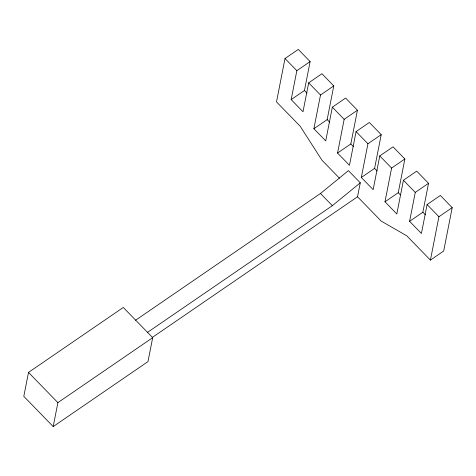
<?xml version="1.0" encoding="UTF-8"?>
<svg xmlns="http://www.w3.org/2000/svg" width="476" height="476" viewBox="0 0 476 476"><rect width="100%" height="100%" fill="white"/><g stroke="black" fill="none" stroke-linecap="round" stroke-linejoin="round"><path stroke-width="0.71" d="M28.5 372.416L23.8 396.359L53.199 426.579L147.982 361.611L152.683 337.668L123.284 307.448L28.5 372.416L57.893 402.631L53.199 426.579M135.553 320.253L320.491 193.494L348.42 170.616L360.278 182.802L357.535 196.772L381.199 221.096L406.754 235.787L430.417 260.11L443.692 251.013L452.2 207.631L440.365 195.469L427.091 204.567L421.421 233.484L409.592 221.322L422.867 212.219L428.537 183.308L416.702 171.146L403.428 180.243L396.817 213.968L384.983 201.806L398.257 192.709L404.874 158.984L393.039 146.822L379.765 155.92L373.154 189.644L361.32 177.483L374.594 168.385L381.211 134.66L369.358 122.481L356.084 131.578L349.467 165.297L337.549 153.052L350.824 143.954L357.44 110.23L345.612 98.068L332.337 107.165L325.721 140.89L313.886 128.728L327.161 119.631L333.777 85.906L321.949 73.744L308.674 82.842L302.998 111.759L291.169 99.597L304.444 90.499L310.114 61.582L298.285 49.421L285.011 58.524L276.502 101.9L300.166 126.223L321.978 160.228L339.495 178.232M291.169 99.597L296.84 70.68L310.114 61.582M313.886 128.728L320.503 95.004L333.777 85.906M337.549 153.052L344.166 119.327L357.44 110.23M361.32 177.483L367.936 143.758L381.211 134.66M384.983 201.806L391.599 168.082L404.874 158.984M409.592 221.322L415.262 192.405L428.537 183.308M430.417 260.11L438.926 216.729L452.2 207.631M147.405 332.438L332.349 205.68L360.278 182.802M152.255 337.472L357.535 196.772M57.893 402.631L152.683 337.668M285.011 58.524L296.84 70.68M308.674 82.842L320.503 95.004M332.337 107.165L344.166 119.327M356.084 131.578L367.936 143.758M379.765 155.92L391.599 168.082M403.428 180.243L415.262 192.405M427.091 204.567L438.926 216.729M304.444 90.499L307.014 93.141M422.867 212.219L425.437 214.866M327.161 119.631L329.737 122.272M350.824 143.954L353.418 146.614M374.594 168.385L377.165 171.027M398.257 192.709L400.316 194.821M320.491 193.494L332.349 205.68"/></g></svg>
